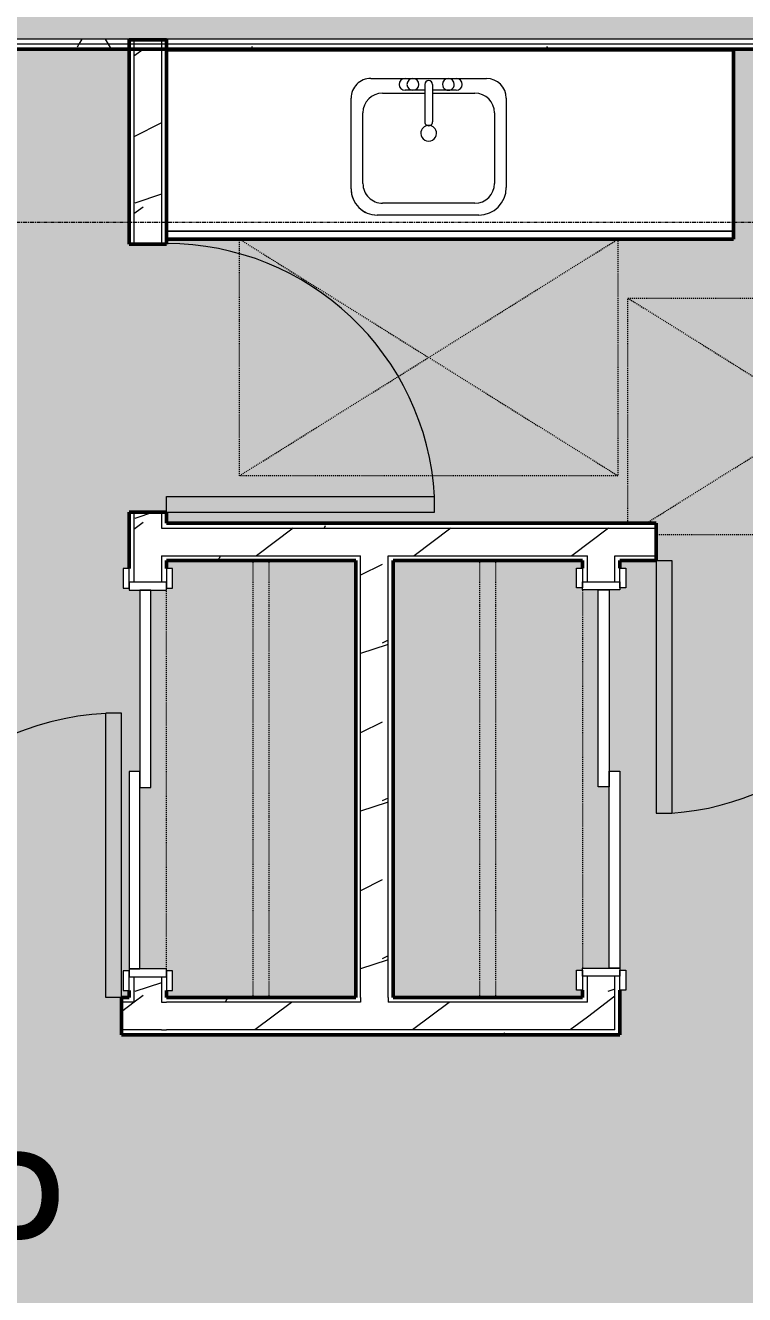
# Model space of a CAD drawing. Header units: inches. Extents: x -4294 to -464, y 9706 to 12475.
# Drawn here: x -3644.4 to -3553.2, y 10677.3 to 10838.2 of the extents above; entities that cross this region are included whole.
import ezdxf

# ---------------------------------------------------------------- set-up
doc = ezdxf.new("R2010")
doc.units = ezdxf.units.IN
doc.header["$MEASUREMENT"] = 0
doc.linetypes.add('Dash', pattern=[0.25, 0.125, -0.125])
doc.linetypes.add('Grid Line 1_2_', pattern=[0.875, 0.5, -0.125, 0.125, -0.125])
for name, color, linetype, lineweight in [('0-1', 7, 'Continuous', 5), ('0-3', 130, 'Continuous', 70), ('A-ANNO-DIMS', 211, 'Continuous', 9), ('A-ANNO-DIMS-120', 211, 'Continuous', 9), ('A-AREA-IDEN', 2, 'Continuous', 9), ('A-AREA-PATT-5', 41, 'Continuous', 9), ('A-DOOR-1', 7, 'Continuous', 9), ('A-DOOR-2', 90, 'Continuous', 20), ('A-DOOR-FRAM-1', 90, 'Continuous', 20), ('A-GENM-HDLN-1', 7, 'Dash', 9), ('A-WALL', 113, 'Continuous', 13), ('A-WALL-2', 250, 'Continuous', 50), ('A-WALL-3', 50, 'Continuous', 13), ('A-WALL-PATT-1', 7, 'Continuous', 9), ('A-WALL-PATT-2', 55, 'Continuous', 9), ('A-WALL-PATT-5', 111, 'Continuous', 9), ('I-WALL-1', 2, 'Continuous', 50), ('P-SANR-FIXT-1', 7, 'Continuous', 9), ('Q-CASE-1', 250, 'Continuous', 50), ('Q-CASE-2', 7, 'Continuous', 9), ('Q-CASE-HDLN-1', 7, 'Dash', 9), ('S-GRID-1', 1, 'Grid Line 1_2_', 9)]:
    doc.layers.add(name, color=color, linetype=linetype, lineweight=lineweight)
doc.styles.add('Century Gothic_B', font='GOTHICB.TTF', dxfattribs={"height": 11.25})
doc.dimstyles.new('OD__1__Tol__', dxfattribs={"dimscale": 12, "dimtxt": 11.746893, "dimasz": 1.25, "dimexe": 0.9375, "dimexo": 0.625, "dimgap": 0.15625, "dimtad": 1, "dimdec": 0, "dimzin": 3, "dimdsep": 46, "dimlunit": 4, "dimtxsty": 'Century Gothic_B', "dimblk1": 'OBLIQUE', "dimblk2": 'OBLIQUE', "dimsah": 1, "dimcen": 0.09, "dimdle": 0.9375, "dimazin": 0, "dimtfac": 1, "dimtdec": 4, "dimtix": 1, "dimtmove": 0, "dimatfit": 3, "dimfxl": 1, "dimtvp": 1, "dimtfill": 1, "dimfrac": 2, "dimtolj": 1, "dimtzin": 0, "dimarcsym": 2})
pattern_1 = [(0, (0, 0), (38.4, 9.6), [1.584, -27.216, 1.584, -27.216, -153.6]), (0, (0, 0), (38.4, 9.6), [-57.6, 1.584, -56.016, 1.584, -27.216, -67.2]), (0, (0, 0), (38.4, 9.6), [-144, 1.584, -17.616, 1.584, -46.416]), (120, (14.4, 4.8), (-27.513844, 28.4553755), [1.584, -27.216, 1.584, -27.216, -153.6]), (120, (14.4, 4.8), (-27.513844, 28.4553755), [-57.6, 1.584, -56.016, 1.584, -27.216, -67.2]), (120, (14.4, 4.8), (-27.513844, 28.4553755), [-144, 1.584, -17.616, 1.584, -46.416]), (240, (19.2, 24), (-10.886156, -38.0553755), [1.584, -27.216, 1.584, -27.216, -153.6]), (240, (19.2, 24), (-10.886156, -38.0553755), [-57.6, 1.584, -56.016, 1.584, -27.216, -67.2]), (240, (19.2, 24), (-10.886156, -38.0553755), [-144, 1.584, -17.616, 1.584, -46.416])]
pattern_2 = [(216.87, (7.997, 19.992), (59.9755286, 39.9843071), [9.996, -89.964]), (206.565, (19.992, 13.994), (-19.991807, -19.992219), [22.352, -22.352]), (198.435, (19.992, 3.998), (-39.983821, -19.991955), [12.644, -50.576])]

# ---------------------------------------------------------------- blocks, each defined once
blk = doc.blocks.new('Single-Flush - 32_ x 84_-1372862-FLOOR PLAN - 1ST FLOOR')
at = {"layer": 'A-DOOR-1'}
blk.add_arc((16, 2.37), 32.07, 93.5759, 180, dxfattribs=at)
at = {"layer": 'A-DOOR-2'}
for p, q in [((14, 2.37), (14, 34.38)), ((16, 34.38), (14, 34.38)), ((16, 2.37), (16, 34.38)), ((16, 2.37), (14, 2.37))]:
    blk.add_line(p, q, dxfattribs=at)
blk = doc.blocks.new('Single-Flush - 36_ x 84_-1372839-FLOOR PLAN - 1ST FLOOR')
at = {"layer": 'A-DOOR-1'}
blk.add_arc((18, 2.37), 36.07, 93.1789, 180, dxfattribs=at)
at = {"layer": 'A-DOOR-2'}
for p, q in [((16, 2.37), (16, 38.39)), ((18, 38.39), (16, 38.39)), ((18, 2.37), (18, 38.39)), ((18, 2.37), (16, 2.37))]:
    blk.add_line(p, q, dxfattribs=at)
blk = doc.blocks.new('Single-Flush - 34_ x 84_-1372840-FLOOR PLAN - 1ST FLOOR')
at = {"layer": 'A-DOOR-1'}
blk.add_arc((17, 2.37), 34.07, 93.3657, 180, dxfattribs=at)
at = {"layer": 'A-DOOR-2'}
for p, q in [((15, 2.37), (15, 36.38)), ((17, 36.38), (15, 36.38)), ((17, 2.37), (17, 36.38)), ((17, 2.37), (15, 2.37))]:
    blk.add_line(p, q, dxfattribs=at)
blk = doc.blocks.new('FOLDING_SLIDING CLOSET - 48_ x 80_-1372832-FLOOR PLAN - 1ST FLOOR')
at = {"layer": 'A-DOOR-1'}
for p, q in [((-24.25, 3), (-26.75, 3)), ((-26.75, 3), (-26.75, 2.25)), ((-26.75, 2.25), (-24.25, 2.25)), ((-24.25, 2.25), (-24.25, 3)), ((26.75, 3), (24.25, 3)), ((24.25, 3), (24.25, 2.25)), ((24.25, 2.25), (26.75, 2.25)), ((26.75, 2.25), (26.75, 3)), ((-24.25, -2.5), (-26.75, -2.5)), ((-26.75, -2.5), (-26.75, -3.25)), ((-24.25, -3.25), (-24.25, -2.5)), ((26.75, -2.5), (24.25, -2.5)), ((24.25, -2.5), (24.25, -3.25)), ((26.75, -3.25), (26.75, -2.5)), ((-26.75, -3.25), (-24.25, -3.25)), ((24.25, -3.25), (26.75, -3.25))]:
    blk.add_line(p, q, dxfattribs=at)
at = {"layer": 'A-DOOR-2'}
for p, q in [((1, 2.25), (-24, 2.25)), ((-24, 2.25), (-24, 0.87)), ((1, 0.87), (1, 2.25)), ((-24, 0.87), (1, 0.87)), ((24, 0.87), (-1, 0.87)), ((-1, 0.87), (-1, -0.5)), ((24, -0.5), (24, 0.87)), ((-1, -0.5), (24, -0.5))]:
    blk.add_line(p, q, dxfattribs=at)
at = {"layer": 'A-DOOR-FRAM-1'}
for p, q in [((-24, 2.25), (-25, 2.25)), ((-25, 2.25), (-25, -2.5)), ((-24, -2.5), (-24, 2.25)), ((24, 2.25), (24, -2.5)), ((25, 2.25), (24, 2.25)), ((25, -2.5), (25, 2.25)), ((-25, -2.5), (-24, -2.5)), ((24, -2.5), (25, -2.5))]:
    blk.add_line(p, q, dxfattribs=at)
blk = doc.blocks.new('OD_CW_Closet - OD_CW_Closet-1896142-FLOOR PLAN - 1ST FLOOR')
at = {"layer": 'Q-CASE-HDLN-1'}
for p, q in [((0.74, -24), (0.74, 0)), ((0.74, 0), (1.61, 0)), ((4.36, 0), (52.36, 0)), ((55.11, 0), (56.11, 0)), ((56.11, 0), (56.11, -24)), ((0.74, -11), (56.11, -11)), ((0.74, -13), (56.11, -13)), ((56.11, -24), (0.74, -24))]:
    blk.add_line(p, q, dxfattribs=at)
blk = doc.blocks.new('M_Sink Vanity-Square - 500 x 440mm-1372835-FLOOR PLAN - 1ST FLOOR')
at = {"layer": 'P-SANR-FIXT-1'}
for p, q in [((-5.72, 10.23), (7.14, 10.23)), ((-5.72, 10.23), (7.14, 10.23)), ((-5.22, 8.73), (6.46, 8.73)), ((-9.22, -4.59), (-9.22, 6.73)), ((-9.22, -4.59), (-9.22, 6.73)), ((10.46, 6.91), (10.46, -4.59)), ((10.46, 6.91), (10.46, -4.59)), ((-7.72, -2.72), (-7.72, 6.23)), ((8.96, 6.23), (8.96, -2.72)), ((0.12, -6.33), (0.12, -1.59)), ((1.12, -6.33), (1.12, -1.59)), ((0.12, -5.22), (-5.22, -5.22)), ((-2.88, -5.59), (0.12, -5.59)), ((6.46, -5.22), (1.12, -5.22)), ((1.12, -5.59), (3.62, -5.59)), ((7.96, -7.09), (-6.72, -7.09)), ((7.96, -7.09), (-6.72, -7.09)), ((3.62, -7.09), (-2.88, -7.09))]:
    blk.add_line(p, q, dxfattribs=at)
for centre, radius, start, end in [((-5.72, 6.73), 3.5, 90, 180), ((-5.72, 6.73), 3.5, 90, 180), ((7.14, 6.91), 3.32, 0, 90), ((7.14, 6.91), 3.32, 360, 90), ((-5.22, 6.23), 2.5, 90, 180), ((6.46, 6.23), 2.5, 360, 90), ((0.62, -0.13), 1, 360, 180), ((0.62, -0.13), 1, 180, 0), ((0.62, -1.59), 0.5, 360, 180), ((-5.22, -2.72), 2.5, 180, 270), ((6.46, -2.72), 2.5, 270, 360), ((-6.72, -4.59), 2.5, 180, 270), ((-6.72, -4.59), 2.5, 180, 270), ((7.96, -4.59), 2.5, 270, 0), ((7.96, -4.59), 2.5, 270, 0), ((-2.88, -6.34), 0.75, 90, 270), ((-1.88, -6.34), 0.75, 360, 180), ((-1.88, -6.34), 0.75, 180, 0), ((0.62, -6.33), 0.5, 180, 0), ((2.62, -6.34), 0.75, 0, 180), ((2.62, -6.34), 0.75, 180, 0), ((3.62, -6.34), 0.75, 270, 90)]:
    blk.add_arc(centre, radius, start, end, dxfattribs=at)
blk = doc.blocks.new('OD_CW_Base Cabinet - OD_CW_Base Cabinet-1869032-FLOOR PLAN - 1ST FLOOR')
at = {"layer": 'Q-CASE-1'}
for p, q in [((72.66, 24), (0.74, 24)), ((72.66, 0), (72.66, 24)), ((0.74, 0), (72.66, 0))]:
    blk.add_line(p, q, dxfattribs=at)
at = {"layer": 'Q-CASE-2'}
for p, q in [((0.74, 24), (72.66, 24)), ((72.66, 24), (72.66, 1)), ((0.74, 1), (72.66, 1)), ((72.66, 1), (0.74, 1)), ((72.66, 0), (0.74, 0)), ((72.66, 1), (72.66, 0))]:
    blk.add_line(p, q, dxfattribs=at)
blk = doc.blocks.new('ADA Clearances - 30_x48_-V40-FLOOR PLAN - 1ST FLOOR')
at = {"layer": 'A-GENM-HDLN-1'}
for p, q in [((15, 24), (-13.52, -21.64)), ((-13.52, 24), (15, 24)), ((15, 24), (15, -4.9)), ((-13.52, 21.64), (15, -24)), ((-15, -11.58), (-15, 20.42)), ((15, -5.9), (15, -24)), ((15, -24), (-13.52, -24))]:
    blk.add_line(p, q, dxfattribs=at)
blk = doc.blocks.new('ADA Clearances - 30_x48_-V41-FLOOR PLAN - 1ST FLOOR')
at = {"layer": 'A-GENM-HDLN-1'}
for p, q in [((15, 24), (-15, -24)), ((-15, 24), (15, -24)), ((-15, -24), (-15, 24)), ((-15, 24), (15, 24)), ((15, -24), (-15, -24))]:
    blk.add_line(p, q, dxfattribs=at)
blk = doc.blocks.new('FOLDING_SLIDING CLOSET - 48_ x 80_-1372841-FLOOR PLAN - 1ST FLOOR')
at = {"layer": 'A-DOOR-1'}
for p, q in [((-26.75, 3.25), (-24.25, 3.25)), ((-26.75, 2.5), (-26.75, 3.25)), ((-24.25, 3.25), (-24.25, 2.5)), ((24.25, 3.25), (26.75, 3.25)), ((24.25, 2.5), (24.25, 3.25)), ((26.75, 3.25), (26.75, 2.5)), ((-24.25, 2.5), (-26.75, 2.5)), ((26.75, 2.5), (24.25, 2.5)), ((-26.75, -2.25), (-24.25, -2.25)), ((-26.75, -3), (-26.75, -2.25)), ((-24.25, -3), (-26.75, -3)), ((-24.25, -2.25), (-24.25, -3)), ((24.25, -2.25), (26.75, -2.25)), ((24.25, -3), (24.25, -2.25)), ((26.75, -3), (24.25, -3)), ((26.75, -2.25), (26.75, -3))]:
    blk.add_line(p, q, dxfattribs=at)
at = {"layer": 'A-DOOR-2'}
for p, q in [((-1, 0.5), (24, 0.5)), ((-1, -0.88), (-1, 0.5)), ((24, 0.5), (24, -0.88)), ((-24, -0.88), (1, -0.88)), ((-24, -2.25), (-24, -0.88)), ((24, -0.88), (-1, -0.88)), ((1, -0.88), (1, -2.25)), ((1, -2.25), (-24, -2.25))]:
    blk.add_line(p, q, dxfattribs=at)
at = {"layer": 'A-DOOR-FRAM-1'}
for p, q in [((-25, 2.5), (-24, 2.5)), ((-25, -2.25), (-25, 2.5)), ((-24, 2.5), (-24, -2.25)), ((24, 2.5), (25, 2.5)), ((24, -2.25), (24, 2.5)), ((25, 2.5), (25, -2.25)), ((-24, -2.25), (-25, -2.25)), ((25, -2.25), (24, -2.25))]:
    blk.add_line(p, q, dxfattribs=at)
blk = doc.blocks.new('OD_CW_Closet - OD_CW_Closet-V42-FLOOR PLAN - 1ST FLOOR')
at = {"layer": 'Q-CASE-HDLN-1'}
for p, q in [((0.74, -24), (0.74, 0)), ((0.74, 0), (56.11, 0)), ((56.11, 0), (56.11, -24)), ((0.74, -11), (56.11, -11)), ((0.74, -13), (56.11, -13)), ((1.68, -24), (0.74, -24)), ((52.43, -24), (4.43, -24)), ((56.11, -24), (55.18, -24))]:
    blk.add_line(p, q, dxfattribs=at)
blk = doc.blocks.new('CTR - 1st Phase - Unit Layouts_rvt-1-FLOOR PLAN - 1ST FLOOR')
at = {"layer": 'A-WALL-PATT-1'}
h = blk.add_hatch(dxfattribs=at)
h.set_pattern_fill('FP_3', color=256, style=0, pattern_type=2)
h.set_pattern_definition(pattern_1)
h.paths.add_polyline_path([(-3626.49, 10774.46), (-3564.4, 10774.46), (-3564.4, 10775.09), (-3626.49, 10775.09)], flags=0)
h.paths.add_polyline_path([(-3489.2, 10774.46), (-3483.97, 10774.48), (-3483.97, 10775.09), (-3532.4, 10775.09), (-3532.4, 10774.46), (-3504.9, 10774.46)], flags=0)
h = blk.add_hatch(dxfattribs=at)
h.set_pattern_fill('FP_3', color=256, style=0, pattern_type=2)
h.set_pattern_definition(pattern_1)
h.paths.add_polyline_path([(-3626.49, 10770.34), (-3601.87, 10770.34), (-3601.87, 10770.96), (-3626.49, 10770.96)], flags=0)
h.paths.add_polyline_path([(-3569.62, 10770.34), (-3564.4, 10770.34), (-3564.4, 10770.96), (-3569.62, 10770.96)], flags=0)
h.paths.add_polyline_path([(-3573.74, 10770.34), (-3573.12, 10770.34), (-3573.12, 10770.96), (-3598.37, 10770.96), (-3598.37, 10770.34), (-3597.47, 10770.34)], flags=0)
h.paths.add_polyline_path([(-3521.77, 10770.34), (-3521.15, 10770.34), (-3521.15, 10770.96), (-3532.4, 10770.96), (-3532.4, 10770.34)], flags=0)
h.paths.add_polyline_path([(-3517.02, 10770.34), (-3483.97, 10770.34), (-3483.97, 10770.96), (-3517.65, 10770.96), (-3517.65, 10770.34)], flags=0)
h = blk.add_hatch(dxfattribs=at)
h.set_pattern_fill('FP_3', color=256, style=0, pattern_type=2)
h.set_pattern_definition(pattern_1)
h.paths.add_polyline_path([(-3668.19, 10714.34), (-3668.19, 10714.96), (-3822.41, 10714.96), (-3822.41, 10714.34), (-3670.29, 10714.34)], flags=0)
h.paths.add_polyline_path([(-3632.19, 10714.34), (-3630.62, 10714.34), (-3630.62, 10714.96), (-3632.19, 10714.96)], flags=0)
h = blk.add_hatch(dxfattribs=at)
h.set_pattern_fill('FP_3', color=256, style=0, pattern_type=2)
h.set_pattern_definition(pattern_1)
h.paths.add_polyline_path([(-3597.74, 10714.34), (-3573.74, 10714.34), (-3573.74, 10714.96), (-3598.37, 10714.96), (-3598.37, 10714.34)], flags=0)
h.paths.add_polyline_path([(-3626.49, 10714.34), (-3601.87, 10714.34), (-3601.87, 10714.96), (-3626.49, 10714.96)], flags=0)
h = blk.add_hatch(dxfattribs=at)
h.set_pattern_fill('FP_3', color=256, style=0, pattern_type=2)
h.set_pattern_definition(pattern_1)
h.paths.add_polyline_path([(-3670.29, 10710.21), (-3668.19, 10710.21), (-3668.19, 10710.84), (-3822.41, 10710.84), (-3822.41, 10710.21), (-3746.93, 10710.21)], flags=0)
h.paths.add_polyline_path([(-3626.49, 10710.21), (-3626.49, 10710.84), (-3632.19, 10710.84), (-3632.19, 10710.21), (-3627.12, 10710.21)], flags=0)
h = blk.add_hatch(dxfattribs=at)
h.set_pattern_fill('FP_3', color=256, style=0, pattern_type=2)
h.set_pattern_definition(pattern_1)
h.paths.add_polyline_path([(-3569.68, 10710.21), (-3569.62, 10710.21), (-3569.62, 10710.84), (-3626.49, 10710.84), (-3626.49, 10710.21), (-3573.12, 10710.21)], flags=0)
at = {"layer": 'A-WALL-PATT-2'}
h = blk.add_hatch(dxfattribs=at)
h.set_pattern_fill('FP_7', color=256, style=0, pattern_type=2)
h.set_pattern_definition(pattern_2)
h.paths.add_polyline_path([(-3630.62, 10714.34), (-3627.12, 10714.34), (-3627.12, 10717.59), (-3630.62, 10717.59), (-3630.62, 10714.96)], flags=0)
h.paths.add_polyline_path([(-3629.87, 10767.59), (-3627.12, 10767.59), (-3627.12, 10776.46), (-3630.62, 10776.46), (-3630.62, 10767.59)], flags=0)
h.paths.add_polyline_path([(-3630.62, 10810.46), (-3627.12, 10810.46), (-3627.12, 10835.19), (-3630.62, 10835.19)], flags=0)
h = blk.add_hatch(dxfattribs=at)
h.set_pattern_fill('FP_7', color=256, style=0, pattern_type=2)
h.set_pattern_definition(pattern_2)
h.paths.add_polyline_path([(-3598.37, 10770.96), (-3564.4, 10770.96), (-3564.4, 10774.46), (-3627.12, 10774.46), (-3627.12, 10770.96), (-3601.87, 10770.96)], flags=0)
h.paths.add_polyline_path([(-3482.72, 10770.96), (-3482.72, 10774.46), (-3532.4, 10774.46), (-3532.4, 10770.96), (-3489.2, 10770.96)], flags=0)
h = blk.add_hatch(dxfattribs=at)
h.set_pattern_fill('FP_7', color=256, style=0, pattern_type=2)
h.set_pattern_definition(pattern_2)
h.paths.add_polyline_path([(-3598.37, 10714.34), (-3598.37, 10770.96), (-3601.87, 10770.96), (-3601.87, 10714.34)], flags=0)
h = blk.add_hatch(dxfattribs=at)
h.set_pattern_fill('FP_7', color=256, style=0, pattern_type=2)
h.set_pattern_definition(pattern_2)
h.paths.add_polyline_path([(-3569.62, 10710.84), (-3569.62, 10717.65), (-3573.12, 10717.65), (-3573.12, 10710.84)], flags=0)
h.paths.add_polyline_path([(-3570.37, 10767.65), (-3569.62, 10767.65), (-3569.62, 10770.96), (-3573.12, 10770.96), (-3573.12, 10767.65), (-3571.74, 10767.65)], flags=0)
h = blk.add_hatch(dxfattribs=at)
h.set_pattern_fill('FP_7', color=256, style=0, pattern_type=2)
h.set_pattern_definition(pattern_2)
h.paths.add_polyline_path([(-3822.41, 10710.84), (-3668.19, 10710.84), (-3668.19, 10714.34), (-3822.41, 10714.34)], flags=0)
h.paths.add_polyline_path([(-3632.19, 10710.84), (-3627.12, 10710.84), (-3627.12, 10714.34), (-3632.19, 10714.34)], flags=0)
h = blk.add_hatch(dxfattribs=at)
h.set_pattern_fill('FP_7', color=256, style=0, pattern_type=2)
h.set_pattern_definition(pattern_2)
h.paths.add_polyline_path([(-3601.87, 10710.84), (-3573.12, 10710.84), (-3573.12, 10714.34), (-3627.12, 10714.32), (-3627.12, 10710.84), (-3615.16, 10710.84)], flags=0)
at = {"layer": 'A-WALL-2'}
for p, q in [((-3626.49, 10836.34), (-3631.24, 10836.34)), ((-3631.24, 10836.34), (-3631.24, 10810.46)), ((-3626.49, 10810.46), (-3626.49, 10836.34)), ((-3631.24, 10810.46), (-3626.49, 10810.46)), ((-3626.49, 10776.46), (-3631.24, 10776.46)), ((-3631.24, 10776.46), (-3631.24, 10769.34)), ((-3626.49, 10775.09), (-3626.49, 10776.46)), ((-3564.4, 10775.09), (-3626.49, 10775.09)), ((-3564.4, 10770.34), (-3564.4, 10775.09)), ((-3626.49, 10770.34), (-3602.49, 10770.34)), ((-3626.49, 10769.34), (-3626.49, 10770.34)), ((-3602.49, 10770.34), (-3602.49, 10714.96)), ((-3597.74, 10770.34), (-3573.74, 10770.34)), ((-3597.74, 10714.96), (-3597.74, 10770.34)), ((-3573.74, 10770.34), (-3573.74, 10769.4)), ((-3568.99, 10769.4), (-3568.99, 10770.34)), ((-3568.99, 10770.34), (-3564.4, 10770.34)), ((-3631.24, 10714.96), (-3632.19, 10714.96)), ((-3632.19, 10714.96), (-3632.19, 10710.21)), ((-3631.24, 10715.84), (-3631.24, 10714.96)), ((-3626.49, 10714.96), (-3626.49, 10715.84)), ((-3602.49, 10714.96), (-3626.49, 10714.96)), ((-3573.74, 10714.96), (-3597.74, 10714.96)), ((-3573.74, 10715.9), (-3573.74, 10714.96)), ((-3568.99, 10710.21), (-3568.99, 10715.9)), ((-3632.19, 10710.21), (-3626.49, 10710.21)), ((-3626.49, 10710.21), (-3573.74, 10710.21)), ((-3573.74, 10710.21), (-3569.62, 10710.21)), ((-3569.62, 10710.21), (-3568.99, 10710.21))]:
    blk.add_line(p, q, dxfattribs=at)
at = {"layer": 'A-WALL-3'}
for p, q in [((-3630.62, 10836.34), (-3630.62, 10810.46)), ((-3627.12, 10836.34), (-3627.12, 10810.46)), ((-3630.62, 10776.46), (-3630.62, 10767.59)), ((-3627.12, 10776.46), (-3627.12, 10774.46)), ((-3627.12, 10774.46), (-3626.49, 10774.46)), ((-3626.49, 10774.46), (-3564.4, 10774.46)), ((-3627.12, 10770.96), (-3626.49, 10770.96)), ((-3627.12, 10770.96), (-3627.12, 10767.59)), ((-3626.49, 10770.96), (-3601.87, 10770.96)), ((-3601.87, 10770.34), (-3601.87, 10770.96)), ((-3598.37, 10770.96), (-3573.12, 10770.96)), ((-3598.37, 10770.34), (-3598.37, 10770.96)), ((-3573.12, 10770.34), (-3573.12, 10770.96)), ((-3569.62, 10770.34), (-3569.62, 10770.96)), ((-3569.62, 10770.96), (-3564.4, 10770.96)), ((-3601.87, 10714.96), (-3601.87, 10770.34)), ((-3598.37, 10714.96), (-3598.37, 10770.34)), ((-3573.12, 10767.65), (-3573.12, 10770.34)), ((-3569.62, 10767.65), (-3569.62, 10770.34)), ((-3630.62, 10717.59), (-3630.62, 10714.96)), ((-3627.12, 10717.59), (-3627.12, 10714.96)), ((-3573.12, 10714.34), (-3573.12, 10717.65)), ((-3569.62, 10710.84), (-3569.62, 10717.65)), ((-3630.62, 10714.96), (-3630.62, 10714.34)), ((-3627.12, 10714.96), (-3627.12, 10714.34)), ((-3601.87, 10714.96), (-3601.87, 10714.34)), ((-3598.37, 10714.96), (-3598.37, 10714.34)), ((-3630.62, 10714.34), (-3632.19, 10714.34)), ((-3627.12, 10714.34), (-3626.49, 10714.34)), ((-3601.87, 10714.34), (-3626.49, 10714.34)), ((-3573.74, 10714.34), (-3598.37, 10714.34)), ((-3573.12, 10714.34), (-3573.74, 10714.34)), ((-3627.12, 10710.84), (-3632.19, 10710.84)), ((-3627.12, 10710.84), (-3626.49, 10710.84)), ((-3573.74, 10710.84), (-3626.49, 10710.84)), ((-3573.12, 10710.84), (-3573.74, 10710.84)), ((-3569.62, 10710.84), (-3573.12, 10710.84))]:
    blk.add_line(p, q, dxfattribs=at)
at = {"layer": '0-3'}
for name, p in [('OD_CW_Base Cabinet - OD_CW_Base Cabinet-1869032-FLOOR PLAN - 1ST FLOOR', (-3627.23, 10811.09)), ('Single-Flush - 36_ x 84_-1372839-FLOOR PLAN - 1ST FLOOR', (-3650.19, 10712.59))]:
    blk.add_blockref(name, p, dxfattribs=at)
for name, p, rotation in [('M_Sink Vanity-Square - 500 x 440mm-1372835-FLOOR PLAN - 1ST FLOOR', (-3592.62, 10824.37), 180), ('Single-Flush - 34_ x 84_-1372840-FLOOR PLAN - 1ST FLOOR', (-3628.87, 10793.46), 270.0000000000007), ('ADA Clearances - 30_x48_-V41-FLOOR PLAN - 1ST FLOOR', (-3593.24, 10796.09), 89.99999999998226), ('ADA Clearances - 30_x48_-V40-FLOOR PLAN - 1ST FLOOR', (-3543.97, 10788.61), 89.9999999999818), ('FOLDING_SLIDING CLOSET - 48_ x 80_-1372832-FLOOR PLAN - 1ST FLOOR', (-3628.99, 10742.59), 90.00000000000067), ('OD_CW_Closet - OD_CW_Closet-1896142-FLOOR PLAN - 1ST FLOOR', (-3626.49, 10714.22), 89.99999999999663), ('OD_CW_Closet - OD_CW_Closet-V42-FLOOR PLAN - 1ST FLOOR', (-3597.74, 10714.22), 89.99999999999663), ('FOLDING_SLIDING CLOSET - 48_ x 80_-1372841-FLOOR PLAN - 1ST FLOOR', (-3571.24, 10742.65), 90.00000000000057), ('Single-Flush - 32_ x 84_-1372862-FLOOR PLAN - 1ST FLOOR', (-3548.4, 10772.71), 180)]:
    blk.add_blockref(name, p, dxfattribs=dict(at, rotation=rotation))
blk = doc.blocks.new('CTR - 1st Phase - Shell_rvt-1-FLOOR PLAN - 1ST FLOOR')
at = {"layer": 'S-GRID-1'}
blk.add_line((-464.45, 10813.19), (-4232.19, 10813.19), dxfattribs=at)
blk = doc.blocks.new('DIMBLOCK16-FLOOR PLAN - 1ST FLOOR')
at = {"layer": 'A-ANNO-DIMS-120'}
for p, q in [((-3828.32, 11545.4), (-3828.32, 10269.06)), ((-3828.32, 10280.31), (-3828.32, 11545.4)), ((-3338.72, 10283.41), (-3338.72, 10269.06)), ((-3338.72, 10280.31), (-3338.72, 10283.41)), ((-3839.57, 10280.31), (-3338.72, 10280.31))]:
    blk.add_line(p, q, dxfattribs=at)
at = {"layer": 'A-ANNO-DIMS-120', "lineweight": 50}
for p, q in [((-3828.32, 10280.31), (-3820.82, 10287.81)), ((-3338.72, 10280.31), (-3331.22, 10287.81)), ((-3828.32, 10280.31), (-3835.82, 10272.81)), ((-3338.72, 10280.31), (-3346.22, 10272.81))]:
    blk.add_line(p, q, dxfattribs=at)
at = {"layer": 'A-ANNO-DIMS-120', "color": 0, "insert": (-3613.26, 10296.6), "char_height": 11.25, "width": 71.3764, "attachment_point": 1, "line_spacing_factor": 0.984502, "style": 'Century Gothic_B', "bg_fill": 3, "box_fill_scale": 1.25, "bg_fill_color": 256, "bg_fill_true_color": 13158600, "bg_fill_transparency": 0}
blk.add_mtext('40\' - 10"', dxfattribs=at)
blk = doc.blocks.new('_Oblique')
at = {"color": 0, "linetype": 'ByBlock', "lineweight": -2}
blk.add_line((-0.5, -0.5), (0.5, 0.5), dxfattribs=at)

msp = doc.modelspace()

# ---------------------------------------------------------------- hatches: boundary and pattern name
at = {"layer": 'A-AREA-PATT-5'}
h = msp.add_hatch(color=256, dxfattribs=at)
h.paths.add_polyline_path([(-3504.92374, 10671.3894), (-3540.92374, 10671.3894), (-3540.92374, 10673.1394), (-3504.92374, 10673.1394)], flags=0)
h.paths.add_polyline_path([(-3822.19874, 10553.1894), (-3591.97374, 10553.1894), (-3591.97374, 10563.78295), (-3602.42157, 10563.78295), (-3602.42157, 10580.28295), (-3591.97374, 10580.28295), (-3591.97374, 10591.78295), (-3602.42157, 10591.78295), (-3602.42157, 10608.28295), (-3591.97374, 10608.28295), (-3591.97374, 10619.78295), (-3602.42157, 10619.78295), (-3602.42157, 10636.28295), (-3591.97374, 10636.28295), (-3591.97374, 10664.85752), (-3555.97374, 10664.85752), (-3555.97374, 10650.21117), (-3553.68954, 10650.21117), (-3553.49269, 10650.01432), (-3553.49269, 10649.11823), (-3553.24269, 10649.11823), (-3553.24269, 10645.35359), (-3552.99269, 10645.35359), (-3552.99269, 10643.45217), (-3553.24269, 10643.45217), (-3553.24269, 10634.06114), (-3552.99269, 10634.06114), (-3552.99269, 10633.47059), (-3553.24269, 10633.47059), (-3553.24269, 10632.88004), (-3552.99269, 10632.88004), (-3552.99269, 10632.28948), (-3553.24269, 10632.28948), (-3553.24269, 10631.69893), (-3552.99269, 10631.69893), (-3552.99269, 10631.10838), (-3553.24269, 10631.10838), (-3553.24269, 10630.51783), (-3552.99269, 10630.51783), (-3552.99269, 10629.92728), (-3553.24269, 10629.92728), (-3553.24269, 10627.30411), (-3553.49269, 10627.28302), (-3553.51475, 10626.35477), (-3553.55034, 10626.26883), (-3553.68954, 10626.21117), (-3555.97374, 10626.21117), (-3555.97374, 10553.1894), (-3507.97374, 10553.1894), (-3507.97374, 10626.6394), (-3515.97374, 10626.6394), (-3515.97374, 10662.3894), (-3504.92374, 10662.3894), (-3504.90158, 10671.3894), (-3502.98624, 10671.3894), (-3502.98624, 10672.0144), (-3501.92374, 10672.0144), (-3501.92374, 10706.7644), (-3502.98624, 10706.7644), (-3502.98624, 10707.3894), (-3504.92374, 10707.3894), (-3504.92374, 10730.8394), (-3521.77374, 10730.8394), (-3521.77374, 10738.64024), (-3517.02374, 10738.58617), (-3517.02374, 10735.5894), (-3483.97374, 10735.5894), (-3483.97374, 10738.58617), (-3508.69866, 10738.64024), (-3508.69866, 10763.58617), (-3483.97374, 10763.58617), (-3483.97374, 10770.33617), (-3517.02374, 10770.33617), (-3517.02374, 10768.64024), (-3521.77374, 10768.64024), (-3521.77374, 10770.33617), (-3532.39874, 10770.33617), (-3532.39874, 10775.08617), (-3483.97374, 10775.08617), (-3483.97374, 10811.08617), (-3520.57497, 10811.08617), (-3520.57497, 10815.21117), (-3515.82497, 10815.21117), (-3515.82497, 10815.83617), (-3483.97374, 10815.83617), (-3483.97374, 10835.1894), (-3626.49269, 10835.1894), (-3626.49269, 10835.08617), (-3554.57497, 10835.08617), (-3554.57497, 10811.08617), (-3626.49269, 10811.08617), (-3626.49269, 10810.46117), (-3631.24269, 10810.46117), (-3631.24269, 10835.1894), (-3668.93403, 10835.1894), (-3668.93403, 10755.58617), (-3746.93403, 10755.58617), (-3746.93403, 10835.1894), (-3822.19874, 10835.1894), (-3822.19874, 10782.9019), (-3789.92374, 10782.9019), (-3789.92374, 10776.1394), (-3794.67374, 10776.1394), (-3794.67374, 10778.1519), (-3822.19874, 10778.1519), (-3822.19874, 10744.7557), (-3794.67374, 10744.7557), (-3794.67374, 10746.1394), (-3789.92374, 10746.1394), (-3789.92374, 10738.7019), (-3794.67374, 10738.7019), (-3794.67374, 10740.0057), (-3822.19874, 10740.0057), (-3822.19874, 10714.96117), (-3794.67374, 10714.96117), (-3794.67374, 10718.7019), (-3789.92374, 10718.7019), (-3789.92374, 10714.96117), (-3668.19269, 10714.96117), (-3668.19269, 10710.21117), (-3822.19874, 10710.21117), (-3822.19874, 10578.07859)], flags=0)
h.paths.add_polyline_path([(-3788.62067, 10553.46117), (-3788.62067, 10569.58617), (-3770.62067, 10569.58617), (-3770.62067, 10565.58617), (-3734.62067, 10565.58617), (-3734.62067, 10569.58617), (-3716.62067, 10569.58617), (-3716.62067, 10553.46117), (-3787.62067, 10553.46117)], flags=0)
h.paths.add_polyline_path([(-3670.2883, 10566.53617), (-3704.13093, 10566.53617), (-3704.13093, 10572.53617), (-3705.13093, 10572.53617), (-3705.13093, 10608.53617), (-3704.13093, 10608.53617), (-3704.13093, 10614.53617), (-3669.13093, 10614.53617), (-3669.13093, 10566.53617)], flags=0)
h.paths.add_polyline_path([(-3725.41721, 10617.86117), (-3792.13093, 10617.86117), (-3792.13093, 10618.86117), (-3798.13093, 10618.86117), (-3798.13093, 10653.86117), (-3714.13093, 10653.86117), (-3714.13093, 10618.86117), (-3720.13093, 10618.86117), (-3720.13093, 10617.86117)], flags=0)
h.paths.add_polyline_path([(-3483.97374, 10626.6394), (-3483.97374, 10662.3894), (-3485.97374, 10662.3894), (-3485.97374, 10626.6394)], flags=0)
h.paths.add_polyline_path([(-3626.49269, 10710.21117), (-3632.19269, 10710.21117), (-3632.19269, 10714.96117), (-3631.24269, 10714.96117), (-3631.24269, 10715.83617), (-3631.99269, 10715.83617), (-3631.99269, 10718.33617), (-3631.24269, 10718.33617), (-3631.24269, 10743.58617), (-3629.86769, 10743.58617), (-3629.86769, 10766.58617), (-3631.24269, 10766.58617), (-3631.24269, 10766.83617), (-3631.99269, 10766.83617), (-3631.99269, 10769.33617), (-3631.24269, 10769.33617), (-3631.24269, 10776.46117), (-3626.49269, 10776.46117), (-3626.49269, 10775.08617), (-3564.39874, 10775.08617), (-3564.39874, 10770.33617), (-3568.99269, 10770.33617), (-3568.99269, 10769.39867), (-3568.24269, 10769.39867), (-3568.24269, 10766.89867), (-3568.99269, 10766.89867), (-3568.99269, 10766.64867), (-3570.36769, 10766.64867), (-3570.36769, 10743.64867), (-3568.99269, 10743.64867), (-3568.99269, 10718.39867), (-3568.24269, 10718.39867), (-3568.24269, 10715.89867), (-3568.99269, 10715.89867), (-3568.99269, 10710.21117), (-3615.15939, 10710.21117)], flags=0)
h.paths.add_polyline_path([(-3626.49269, 10714.96117), (-3602.49269, 10714.96117), (-3602.49269, 10770.33617), (-3626.49269, 10770.33617), (-3626.49269, 10769.33617), (-3625.74269, 10769.33617), (-3625.74269, 10766.83617), (-3626.49269, 10766.83617), (-3626.49269, 10766.58617), (-3628.49269, 10766.58617), (-3628.49269, 10741.58617), (-3629.86769, 10741.58617), (-3629.86769, 10718.58617), (-3626.49269, 10718.58617), (-3626.49269, 10718.33617), (-3625.74269, 10718.33617), (-3625.74269, 10715.83617), (-3626.49269, 10715.83617)], flags=0)
h.paths.add_polyline_path([(-3595.03936, 10714.96117), (-3573.74269, 10714.96117), (-3573.74269, 10715.89867), (-3574.49269, 10715.89867), (-3574.49269, 10718.39867), (-3573.74269, 10718.39867), (-3573.74269, 10718.64867), (-3570.36769, 10718.64867), (-3570.36769, 10741.64867), (-3571.74269, 10741.64867), (-3571.74269, 10766.64867), (-3573.74269, 10766.64867), (-3573.74269, 10766.89867), (-3574.49269, 10766.89867), (-3574.49269, 10769.39867), (-3573.74269, 10769.39867), (-3573.74269, 10770.33617), (-3597.74269, 10770.33617), (-3597.74269, 10714.96117)], flags=0)
h.paths.add_polyline_path([(-3795.67374, 10747.3894), (-3820.92374, 10747.3894), (-3820.92374, 10775.3894), (-3795.67374, 10775.3894), (-3795.67374, 10765.88088), (-3795.17374, 10765.8559), (-3795.17374, 10765.39791), (-3795.67374, 10765.39791), (-3795.67374, 10749.12662), (-3795.17374, 10749.08916), (-3795.17374, 10748.40217), (-3795.67374, 10748.40217)], flags=0)
h.paths.add_polyline_path([(-3539.07497, 10803.60995), (-3540.44871, 10804.10995), (-3541.31474, 10804.60995), (-3542.31474, 10805.60995), (-3543.78435, 10807.7862), (-3544.63478, 10809.60995), (-3545.36272, 10811.60995), (-3545.90066, 10813.61756), (-3546.07497, 10815.60995), (-3545.90066, 10817.10043), (-3545.81082, 10817.60995), (-3545.54287, 10818.60995), (-3544.97611, 10819.60995), (-3543.78435, 10820.60995), (-3543.43664, 10823.63373), (-3544.82497, 10823.63373), (-3545.78939, 10823.7607), (-3546.68808, 10824.13295), (-3547.45981, 10824.72512), (-3548.05197, 10825.49684), (-3548.42423, 10826.39553), (-3548.55119, 10827.35995), (-3548.55119, 10835.08617), (-3528.59875, 10835.08617), (-3528.62148, 10827.18734), (-3528.72572, 10826.39553), (-3529.09797, 10825.49684), (-3529.69014, 10824.72512), (-3530.46186, 10824.13295), (-3531.36056, 10823.7607), (-3532.46603, 10823.63373), (-3533.71331, 10823.63373), (-3533.36559, 10820.60995), (-3532.17384, 10819.60995), (-3531.60708, 10818.60995), (-3531.24928, 10817.10043), (-3531.16213, 10816.60615), (-3531.07497, 10815.60995), (-3531.24928, 10813.61756), (-3531.78722, 10811.60995), (-3532.51516, 10809.60995), (-3533.44778, 10807.60995), (-3534.83521, 10805.60995), (-3535.83521, 10804.60995), (-3536.70123, 10804.10995), (-3538.07497, 10803.60995)], flags=0)
h.paths.add_polyline_path([(-3664.93403, 10817.08617), (-3664.93403, 10835.08617), (-3646.93403, 10835.08617), (-3646.93403, 10817.08617)], flags=0)
h.paths.add_polyline_path([(-3748.86587, 10817.08617), (-3766.86587, 10817.08617), (-3766.86587, 10835.08617), (-3748.86587, 10835.08617)], flags=0)
at = {"layer": 'A-WALL-PATT-5'}
h = msp.add_hatch(dxfattribs=at)
h.set_pattern_fill('FP_38', color=256, style=0, pattern_type=2)
h.set_pattern_definition([(161.57, (0.6, 0.6), (-4.80033747, -0.00041462), [0, -34.152, 3.792, 0]), (18.43, (-0.6, 0.6), (-4.80033747, 0.00041462), [0, -34.152, 3.792, 0]), (108.43, (0.6, 0.6), (2.39913218, -12.00105099), [11.382, -26.562]), (71.57, (-0.6, 0.6), (2.39913218, 12.00105099), [11.382, -26.562])])
h.paths.add_polyline_path([(-3822.72374, 10836.4394), (-3482.72374, 10836.4394), (-3482.72374, 10839.9394), (-3822.72374, 10839.9394)], flags=0)
h = msp.add_hatch(dxfattribs=at)
h.set_pattern_fill('FP_3', color=256, style=0, pattern_type=2)
h.set_pattern_definition(pattern_1)
h.paths.add_polyline_path([(-3615.15939, 10835.8144), (-3483.34874, 10835.8144), (-3483.35259, 10836.4394), (-3822.72374, 10836.4394), (-3822.72374, 10835.8144), (-3626.49269, 10835.8144)], flags=0)
h = msp.add_hatch(dxfattribs=at)
h.set_pattern_fill('FP_3', color=256, style=0, pattern_type=2)
h.set_pattern_definition(pattern_1)
h.paths.add_polyline_path([(-3504.90158, 10835.1894), (-3483.97374, 10835.1894), (-3483.97374, 10835.8144), (-3822.72374, 10835.8144), (-3822.72374, 10835.1894), (-3532.46603, 10835.1894)], flags=0)

# ---------------------------------------------------------------- linework, layer by layer
at = {"layer": 'A-WALL'}
for p, q in [((-3482.72374, 10836.4394), (-3822.72374, 10836.4394)), ((-3483.34874, 10835.8144), (-3822.72374, 10835.8144))]:
    msp.add_line(p, q, dxfattribs=at)
at = {"layer": 'I-WALL-1'}
msp.add_line((-3822.72374, 10835.1894), (-3483.97374, 10835.1894), dxfattribs=at)

# ---------------------------------------------------------------- block references
at = {"layer": '0-1'}
for name in ['CTR - 1st Phase - Shell_rvt-1-FLOOR PLAN - 1ST FLOOR', 'CTR - 1st Phase - Unit Layouts_rvt-1-FLOOR PLAN - 1ST FLOOR']:
    msp.add_blockref(name, (0, 0), dxfattribs=at)

# ---------------------------------------------------------------- texts
at = {"layer": 'A-AREA-IDEN', "insert": (-3669.60608, 10695.46747), "char_height": 11.25, "width": 35.98125, "attachment_point": 1, "style": 'Century Gothic_B'}
msp.add_mtext('1BD', dxfattribs=at)

# ---------------------------------------------------------------- next in the draw order: dimensions: what is measured, and where the dimension line sits
at = {"layer": 'A-ANNO-DIMS'}
dim = msp.add_linear_dim(base=(-3338.72374, 10280.30762), p1=(-3828.32374, 11552.9019), p2=(-3338.72374, 10290.91422), dimstyle='OD__1__Tol__', override={"dimpost": '<>', "dimfxl": 1353.632539}, dxfattribs=at)
dim.commit()
dim.dimension.update_dxf_attribs({"geometry": 'DIMBLOCK16-FLOOR PLAN - 1ST FLOOR', "text_midpoint": (-3583.52374, 10288.09059)})

doc.saveas('drawing.dxf')
